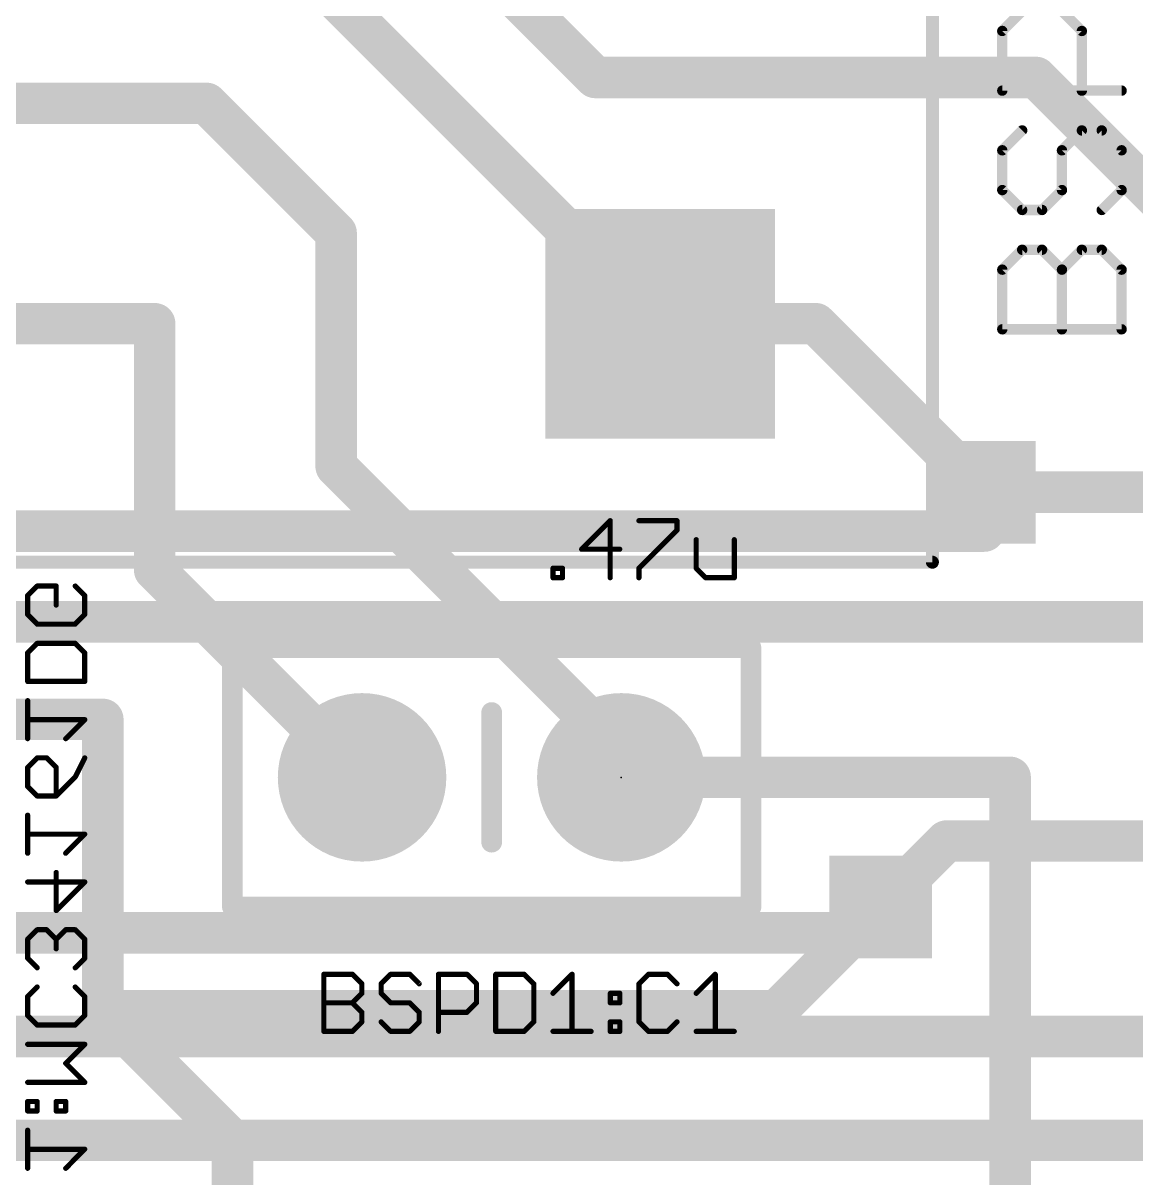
# Model space of a CAD drawing. Extents: x 0 to 107, y 0 to 139.
# Drawn here: x 80.75 to 91.66, y 61.35 to 72.67 of the extents above; entities that cross this region are included whole.
import ezdxf

# ---------------------------------------------------------------- set-up
doc = ezdxf.new("R2010")
doc.units = 0
for name, color, linetype in [('1', 14, 'CONTINUOUS'), ('16', 174, 'CONTINUOUS'), ('17', 94, 'CONTINUOUS'), ('18', 94, 'CONTINUOUS'), ('21', 250, 'CONTINUOUS'), ('23', 178, 'CONTINUOUS'), ('25', 250, 'CONTINUOUS'), ('26', 250, 'CONTINUOUS'), ('27', 250, 'CONTINUOUS')]:
    doc.layers.add(name, color=color, linetype=linetype)

# ---------------------------------------------------------------- blocks, each defined once
blk = doc.blocks.new('ROUNDP')
at = {"const_width": 0.5}
blk.add_lwpolyline([(0, -0.25, 1), (0, 0.25, 1), (0, -0.25)], format="xyb", dxfattribs=at)
blk = doc.blocks.new('SQUAREP')
blk.add_solid([(-0.5, -0.5), (0.5, -0.5), (-0.5, 0.5), (0.5, 0.5)])
blk = doc.blocks.new('SQUAREV')
blk.add_solid([(-0.5, -0.5), (0.5, -0.5), (-0.5, 0.5), (0.5, 0.5)])

msp = doc.modelspace()

# ---------------------------------------------------------------- linework, layer by layer
at = {"layer": '1', "const_width": 0.4064}
for points in [[(90.17, 68.072), (101.346, 68.072)], [(90.17, 67.691), (90.17, 68.072)], [(77.851, 67.691), (90.17, 67.691)], [(96.774, 66.802), (77.343, 66.802)], [(89.154, 64.008), (89.8, 64.654)], [(89.8, 64.654), (93.472, 64.654)], [(88.9, 63.754), (89.154, 64.008)], [(74.422, 63.754), (88.9, 63.754)], [(75.692, 62.738), (92.202, 62.738)], [(91.948, 61.722), (79.502, 61.722)]]:
    msp.add_lwpolyline(points, dxfattribs=at)
at = {"layer": '1', "const_width": 0.2032}
for points in [[(90.17, 68.1736, 1), (90.17, 67.9704)], [(90.2716, 68.072, 1), (90.0684, 68.072)], [(90.0684, 67.691, 1), (90.2716, 67.691)], [(90.17, 67.5894, 1), (90.17, 67.7926)], [(89.8, 64.7556, 1), (89.8, 64.5524)], [(89.8718, 64.5822, 1), (89.7282, 64.7258)], [(89.0822, 64.0798, 1), (89.2258, 63.9362)], [(89.2258, 63.9362, 1), (89.0822, 64.0798)], [(88.9, 63.6524, 1), (88.9, 63.8556)], [(88.8282, 63.8258, 1), (88.9718, 63.6822)]]:
    msp.add_lwpolyline(points, format="xyb", dxfattribs=at)
at = {"layer": '16', "const_width": 0.4064}
for points in [[(83.058, 75.438), (86.36, 72.136)], [(82.55, 74.168), (86.995, 69.723)], [(86.36, 72.136), (90.678, 72.136)], [(90.678, 72.136), (92.202, 70.612)], [(77.216, 71.882), (82.55, 71.882)], [(82.55, 71.882), (83.82, 70.612)], [(83.82, 70.612), (83.82, 68.326)], [(82.042, 69.723), (79.502, 69.723)], [(82.042, 67.31), (82.042, 69.723)], [(86.995, 69.723), (88.519, 69.723)], [(88.519, 69.723), (90.17, 68.072)], [(86.614, 65.532), (83.82, 68.326)], [(84.074, 65.278), (82.042, 67.31)], [(81.534, 65.846), (80.137, 65.846)], [(81.534, 62.992), (81.534, 65.846)], [(86.614, 65.278), (86.614, 65.532)], [(86.614, 65.278), (90.424, 65.278)], [(90.424, 65.278), (90.424, 59.944)], [(88.138, 62.992), (89.154, 64.008)], [(81.534, 62.992), (88.138, 62.992)], [(81.534, 62.992), (82.804, 61.722)], [(82.804, 59.944), (82.804, 61.722)]]:
    msp.add_lwpolyline(points, dxfattribs=at)
at = {"layer": '16', "const_width": 0.2032}
for points in [[(86.36, 72.2376, 1), (86.36, 72.0344)], [(90.7498, 72.2078, 1), (90.6062, 72.0642)], [(90.678, 72.0344, 1), (90.678, 72.2376)], [(86.2882, 72.0642, 1), (86.4318, 72.2078)], [(82.6218, 71.9538, 1), (82.4782, 71.8102)], [(82.55, 71.7804, 1), (82.55, 71.9836)], [(83.9216, 70.612, 1), (83.7184, 70.612)], [(83.7482, 70.5402, 1), (83.8918, 70.6838)], [(82.1436, 69.723, 1), (81.9404, 69.723)], [(82.042, 69.6214, 1), (82.042, 69.8246)], [(86.995, 69.8246, 1), (86.995, 69.6214)], [(86.9232, 69.6512, 1), (87.0668, 69.7948)], [(88.5908, 69.7948, 1), (88.4472, 69.6512)], [(88.519, 69.6214, 1), (88.519, 69.8246)], [(83.8918, 68.3978, 1), (83.7482, 68.2542)], [(83.7184, 68.326, 1), (83.9216, 68.326)], [(90.0982, 68.0002, 1), (90.2418, 68.1438)], [(82.1138, 67.3818, 1), (81.9702, 67.2382)], [(81.9404, 67.31, 1), (82.1436, 67.31)], [(81.6356, 65.846, 1), (81.4324, 65.846)], [(81.534, 65.7444, 1), (81.534, 65.9476)], [(86.7156, 65.532, 1), (86.5124, 65.532)], [(86.5422, 65.4602, 1), (86.6858, 65.6038)], [(84.0022, 65.2062, 1), (84.1458, 65.3498)], [(86.614, 65.3796, 1), (86.614, 65.1764)], [(90.5256, 65.278, 1), (90.3224, 65.278)], [(90.424, 65.1764, 1), (90.424, 65.3796)], [(86.5124, 65.278, 1), (86.7156, 65.278)], [(89.2258, 63.9362, 1), (89.0822, 64.0798)], [(81.534, 63.0936, 1), (81.534, 62.8904)], [(81.6058, 63.0638, 1), (81.4622, 62.9202)], [(88.0662, 63.0638, 1), (88.2098, 62.9202)], [(88.138, 62.8904, 1), (88.138, 63.0936)], [(81.4324, 62.992, 1), (81.6356, 62.992)], [(82.9056, 61.722, 1), (82.7024, 61.722)], [(82.7322, 61.6502, 1), (82.8758, 61.7938)]]:
    msp.add_lwpolyline(points, format="xyb", dxfattribs=at)
at = {"layer": '21'}
for points, const_width in [([(89.662, 67.3862), (89.662, 96.0374)], 0.127), ([(76.8477, 67.3862), (89.662, 67.3862)], 0.127), ([(82.804, 64.008), (82.804, 66.548)], 0.2032), ([(82.804, 66.548), (87.884, 66.548)], 0.2032), ([(87.884, 66.548), (87.884, 64.008)], 0.2032), ([(85.344, 64.643), (85.344, 65.913)], 0.2032), ([(87.884, 64.008), (82.804, 64.008)], 0.2032)]:
    msp.add_lwpolyline(points, dxfattribs=dict(at, const_width=const_width))
for points, const_width in [([(89.662, 67.3544, 1), (89.662, 67.418)], 0.0635), ([(89.6303, 67.3862, 1), (89.6938, 67.3862)], 0.0635), ([(82.8548, 66.548, 1), (82.7532, 66.548)], 0.1016), ([(82.804, 66.5988, 1), (82.804, 66.4972)], 0.1016), ([(87.9348, 66.548, 1), (87.8332, 66.548)], 0.1016), ([(87.884, 66.4972, 1), (87.884, 66.5988)], 0.1016), ([(85.3948, 65.913, 1), (85.2932, 65.913)], 0.1016), ([(85.2932, 64.643, 1), (85.3948, 64.643)], 0.1016), ([(82.804, 64.0588, 1), (82.804, 63.9572)], 0.1016), ([(82.7532, 64.008, 1), (82.8548, 64.008)], 0.1016), ([(87.8332, 64.008, 1), (87.9348, 64.008)], 0.1016), ([(87.884, 63.9572, 1), (87.884, 64.0588)], 0.1016)]:
    msp.add_lwpolyline(points, format="xyb", dxfattribs=dict(at, const_width=const_width))
at = {"layer": '23'}
msp.add_point((86.614, 65.278), dxfattribs=at)
at = {"layer": '25'}
for points, const_width in [([(90.3468, 72.5917), (90.5417, 72.7866)], 0.1016), ([(90.9315, 72.7866), (91.1264, 72.5917)], 0.1016), ([(90.3468, 72.007), (90.3468, 72.5917)], 0.1016), ([(91.1264, 72.5917), (91.1264, 72.007)], 0.1016), ([(91.5162, 72.007), (90.3468, 72.007)], 0.1016), ([(90.5417, 71.6172), (90.3468, 71.4223)], 0.1016), ([(90.9315, 71.4223), (91.1264, 71.6172)], 0.1016), ([(91.1264, 71.6172), (91.3213, 71.6172)], 0.1016), ([(91.3213, 71.6172), (91.5162, 71.4223)], 0.1016), ([(90.3468, 71.4223), (90.3468, 71.0325)], 0.1016), ([(90.9315, 71.0325), (90.9315, 71.4223)], 0.1016), ([(91.5162, 71.4223), (91.5162, 71.0325)], 0.1016), ([(90.3468, 71.0325), (90.5417, 70.8376)], 0.1016), ([(90.7366, 70.8376), (90.9315, 71.0325)], 0.1016), ([(91.5162, 71.0325), (91.3213, 70.8376)], 0.1016), ([(90.5417, 70.8376), (90.7366, 70.8376)], 0.1016), ([(90.3468, 70.2529), (90.5417, 70.4478)], 0.1016), ([(90.5417, 70.4478), (90.7366, 70.4478)], 0.1016), ([(90.7366, 70.4478), (90.9315, 70.2529)], 0.1016), ([(90.9315, 70.2529), (91.1264, 70.4478)], 0.1016), ([(91.1264, 70.4478), (91.3213, 70.4478)], 0.1016), ([(91.3213, 70.4478), (91.5162, 70.2529)], 0.1016), ([(90.3468, 69.6682), (90.3468, 70.2529)], 0.1016), ([(90.9315, 69.6682), (90.9315, 70.2529)], 0.1016), ([(91.5162, 70.2529), (91.5162, 69.6682)], 0.1016), ([(91.5162, 69.6682), (90.3468, 69.6682)], 0.1016), ([(83.6996, 62.7888), (83.6996, 63.3481)], 0.0508), ([(83.6996, 63.3481), (83.9792, 63.3481)], 0.0508), ([(83.9792, 63.3481), (84.0724, 63.2549)], 0.0508), ([(84.3541, 63.3481), (84.2609, 63.2549)], 0.0508), ([(84.5405, 63.3481), (84.3541, 63.3481)], 0.0508), ([(84.6337, 63.2549), (84.5405, 63.3481)], 0.0508), ([(84.8222, 62.7888), (84.8222, 63.3481)], 0.0508), ([(84.8222, 63.3481), (85.1018, 63.3481)], 0.0508), ([(85.1018, 63.3481), (85.195, 63.2549)], 0.0508), ([(85.3835, 63.3481), (85.3835, 62.7888)], 0.0508), ([(85.6631, 63.3481), (85.3835, 63.3481)], 0.0508), ([(85.7563, 63.2549), (85.6631, 63.3481)], 0.0508), ([(85.9448, 63.1617), (86.1312, 63.3481)], 0.0508), ([(86.1312, 63.3481), (86.1312, 62.7888)], 0.0508), ([(86.88, 63.3481), (86.7868, 63.2549)], 0.0508), ([(87.0664, 63.3481), (86.88, 63.3481)], 0.0508), ([(87.1596, 63.2549), (87.0664, 63.3481)], 0.0508), ([(87.3481, 63.1617), (87.5345, 63.3481)], 0.0508), ([(87.5345, 63.3481), (87.5345, 62.7888)], 0.0508), ([(84.0724, 63.2549), (84.0724, 63.1617)], 0.0508), ([(84.2609, 63.2549), (84.2609, 63.1617)], 0.0508), ([(85.195, 63.2549), (85.195, 63.0684)], 0.0508), ([(85.7563, 62.882), (85.7563, 63.2549)], 0.0508), ([(86.7868, 63.2549), (86.7868, 62.882)], 0.0508), ([(84.0724, 63.1617), (83.9792, 63.0684)], 0.0508), ([(84.2609, 63.1617), (84.3541, 63.0684)], 0.0508), ([(86.5061, 63.1617), (86.5993, 63.1617)], 0.0508), ([(86.5061, 63.0684), (86.5061, 63.1617)], 0.0508), ([(86.5993, 63.1617), (86.5993, 63.0684)], 0.0508), ([(83.6996, 63.0684), (83.9792, 63.0684)], 0.0508), ([(83.9792, 63.0684), (84.0724, 62.9752)], 0.0508), ([(84.3541, 63.0684), (84.5405, 63.0684)], 0.0508), ([(84.5405, 63.0684), (84.6337, 62.9752)], 0.0508), ([(85.195, 63.0684), (85.1018, 62.9752)], 0.0508), ([(86.5993, 63.0684), (86.5061, 63.0684)], 0.0508), ([(84.0724, 62.9752), (84.0724, 62.882)], 0.0508), ([(84.6337, 62.9752), (84.6337, 62.882)], 0.0508), ([(85.1018, 62.9752), (84.8222, 62.9752)], 0.0508), ([(83.9792, 62.7888), (83.6996, 62.7888)], 0.0508), ([(84.0724, 62.882), (83.9792, 62.7888)], 0.0508), ([(84.3541, 62.7888), (84.2609, 62.882)], 0.0508), ([(84.5405, 62.7888), (84.3541, 62.7888)], 0.0508), ([(84.6337, 62.882), (84.5405, 62.7888)], 0.0508), ([(85.3835, 62.7888), (85.6631, 62.7888)], 0.0508), ([(85.6631, 62.7888), (85.7563, 62.882)], 0.0508), ([(85.9448, 62.7888), (86.3177, 62.7888)], 0.0508), ([(86.5061, 62.882), (86.5993, 62.882)], 0.0508), ([(86.5061, 62.7888), (86.5061, 62.882)], 0.0508), ([(86.5993, 62.7888), (86.5061, 62.7888)], 0.0508), ([(86.5993, 62.882), (86.5993, 62.7888)], 0.0508), ([(86.7868, 62.882), (86.88, 62.7888)], 0.0508), ([(86.88, 62.7888), (87.0664, 62.7888)], 0.0508), ([(87.0664, 62.7888), (87.1596, 62.882)], 0.0508), ([(87.3481, 62.7888), (87.7209, 62.7888)], 0.0508)]:
    msp.add_lwpolyline(points, dxfattribs=dict(at, const_width=const_width))
for points, const_width in [([(90.3288, 72.6097, 1), (90.3648, 72.5737)], 0.0508), ([(90.3722, 72.5917, 1), (90.3214, 72.5917)], 0.0508), ([(91.1518, 72.5917, 1), (91.101, 72.5917)], 0.0508), ([(91.1084, 72.5737, 1), (91.1444, 72.6097)], 0.0508), ([(90.3468, 72.0324, 1), (90.3468, 71.9816)], 0.0508), ([(90.3214, 72.007, 1), (90.3722, 72.007)], 0.0508), ([(91.101, 72.007, 1), (91.1518, 72.007)], 0.0508), ([(91.5162, 71.9816, 1), (91.5162, 72.0324)], 0.0508), ([(90.5597, 71.5992, 1), (90.5237, 71.6352)], 0.0508), ([(91.1264, 71.6426, 1), (91.1264, 71.5918)], 0.0508), ([(91.1444, 71.5992, 1), (91.1084, 71.6352)], 0.0508), ([(91.3393, 71.6352, 1), (91.3033, 71.5992)], 0.0508), ([(91.3213, 71.5918, 1), (91.3213, 71.6426)], 0.0508), ([(90.3288, 71.4403, 1), (90.3648, 71.4043)], 0.0508), ([(90.3722, 71.4223, 1), (90.3214, 71.4223)], 0.0508), ([(90.9135, 71.4403, 1), (90.9495, 71.4043)], 0.0508), ([(90.9569, 71.4223, 1), (90.9061, 71.4223)], 0.0508), ([(91.5416, 71.4223, 1), (91.4908, 71.4223)], 0.0508), ([(91.4982, 71.4043, 1), (91.5342, 71.4403)], 0.0508), ([(90.3648, 71.0505, 1), (90.3288, 71.0145)], 0.0508), ([(90.9495, 71.0145, 1), (90.9135, 71.0505)], 0.0508), ([(91.5342, 71.0145, 1), (91.4982, 71.0505)], 0.0508), ([(90.3214, 71.0325, 1), (90.3722, 71.0325)], 0.0508), ([(90.9061, 71.0325, 1), (90.9569, 71.0325)], 0.0508), ([(91.4908, 71.0325, 1), (91.5416, 71.0325)], 0.0508), ([(90.5417, 70.863, 1), (90.5417, 70.8122)], 0.0508), ([(90.5237, 70.8196, 1), (90.5597, 70.8556)], 0.0508), ([(90.7186, 70.8556, 1), (90.7546, 70.8196)], 0.0508), ([(90.7366, 70.8122, 1), (90.7366, 70.863)], 0.0508), ([(91.3033, 70.8556, 1), (91.3393, 70.8196)], 0.0508), ([(90.5417, 70.4732, 1), (90.5417, 70.4224)], 0.0508), ([(90.5597, 70.4298, 1), (90.5237, 70.4658)], 0.0508), ([(90.7546, 70.4658, 1), (90.7186, 70.4298)], 0.0508), ([(90.7366, 70.4224, 1), (90.7366, 70.4732)], 0.0508), ([(91.1264, 70.4732, 1), (91.1264, 70.4224)], 0.0508), ([(91.1444, 70.4298, 1), (91.1084, 70.4658)], 0.0508), ([(91.3393, 70.4658, 1), (91.3033, 70.4298)], 0.0508), ([(91.3213, 70.4224, 1), (91.3213, 70.4732)], 0.0508), ([(90.3288, 70.2709, 1), (90.3648, 70.2349)], 0.0508), ([(90.3722, 70.2529, 1), (90.3214, 70.2529)], 0.0508), ([(90.9135, 70.2709, 1), (90.9495, 70.2349)], 0.0508), ([(90.9569, 70.2529, 1), (90.9061, 70.2529)], 0.0508), ([(90.9135, 70.2349, 1), (90.9495, 70.2709)], 0.0508), ([(91.5416, 70.2529, 1), (91.4908, 70.2529)], 0.0508), ([(91.4982, 70.2349, 1), (91.5342, 70.2709)], 0.0508), ([(90.3468, 69.6936, 1), (90.3468, 69.6428)], 0.0508), ([(91.5162, 69.6428, 1), (91.5162, 69.6936)], 0.0508), ([(90.3214, 69.6682, 1), (90.3722, 69.6682)], 0.0508), ([(90.9061, 69.6682, 1), (90.9569, 69.6682)], 0.0508), ([(91.4908, 69.6682, 1), (91.5416, 69.6682)], 0.0508), ([(83.7123, 63.3481, 1), (83.6869, 63.3481)], 0.0254), ([(83.6996, 63.3608, 1), (83.6996, 63.3354)], 0.0254), ([(83.9882, 63.3571, 1), (83.9702, 63.3391)], 0.0254), ([(83.9792, 63.3354, 1), (83.9792, 63.3608)], 0.0254), ([(84.3541, 63.3608, 1), (84.3541, 63.3354)], 0.0254), ([(84.3631, 63.3391, 1), (84.3451, 63.3571)], 0.0254), ([(84.5495, 63.3571, 1), (84.5315, 63.3391)], 0.0254), ([(84.5405, 63.3354, 1), (84.5405, 63.3608)], 0.0254), ([(84.8349, 63.3481, 1), (84.8095, 63.3481)], 0.0254), ([(84.8222, 63.3608, 1), (84.8222, 63.3354)], 0.0254), ([(85.1108, 63.3571, 1), (85.0928, 63.3391)], 0.0254), ([(85.1018, 63.3354, 1), (85.1018, 63.3608)], 0.0254), ([(85.3962, 63.3481, 1), (85.3708, 63.3481)], 0.0254), ([(85.3835, 63.3608, 1), (85.3835, 63.3354)], 0.0254), ([(85.6721, 63.3571, 1), (85.6541, 63.3391)], 0.0254), ([(85.6631, 63.3354, 1), (85.6631, 63.3608)], 0.0254), ([(86.1439, 63.3481, 1), (86.1185, 63.3481)], 0.0254), ([(86.1402, 63.3391, 1), (86.1222, 63.3571)], 0.0254), ([(86.88, 63.3608, 1), (86.88, 63.3354)], 0.0254), ([(86.889, 63.3391, 1), (86.871, 63.3571)], 0.0254), ([(87.0754, 63.3571, 1), (87.0574, 63.3391)], 0.0254), ([(87.0664, 63.3354, 1), (87.0664, 63.3608)], 0.0254), ([(87.5472, 63.3481, 1), (87.5218, 63.3481)], 0.0254), ([(87.5435, 63.3391, 1), (87.5255, 63.3571)], 0.0254), ([(84.0851, 63.2549, 1), (84.0597, 63.2549)], 0.0254), ([(84.0634, 63.2459, 1), (84.0814, 63.2638)], 0.0254), ([(84.2736, 63.2549, 1), (84.2482, 63.2549)], 0.0254), ([(84.2519, 63.2638, 1), (84.2699, 63.2459)], 0.0254), ([(84.6247, 63.2459, 1), (84.6427, 63.2638)], 0.0254), ([(85.2077, 63.2549, 1), (85.1823, 63.2549)], 0.0254), ([(85.1861, 63.2459, 1), (85.204, 63.2638)], 0.0254), ([(85.769, 63.2549, 1), (85.7436, 63.2549)], 0.0254), ([(85.7474, 63.2459, 1), (85.7653, 63.2638)], 0.0254), ([(86.7995, 63.2549, 1), (86.7741, 63.2549)], 0.0254), ([(86.7778, 63.2638, 1), (86.7957, 63.2459)], 0.0254), ([(87.1506, 63.2459, 1), (87.1686, 63.2638)], 0.0254), ([(84.0597, 63.1617, 1), (84.0851, 63.1617)], 0.0254), ([(84.0814, 63.1527, 1), (84.0634, 63.1706)], 0.0254), ([(84.2699, 63.1706, 1), (84.2519, 63.1527)], 0.0254), ([(84.2482, 63.1617, 1), (84.2736, 63.1617)], 0.0254), ([(85.9358, 63.1706, 1), (85.9538, 63.1527)], 0.0254), ([(86.5061, 63.1744, 1), (86.5061, 63.1489)], 0.0254), ([(86.5188, 63.1617, 1), (86.4934, 63.1617)], 0.0254), ([(86.612, 63.1617, 1), (86.5866, 63.1617)], 0.0254), ([(86.5993, 63.1489, 1), (86.5993, 63.1744)], 0.0254), ([(87.3391, 63.1706, 1), (87.3571, 63.1527)], 0.0254), ([(83.6996, 63.0811, 1), (83.6996, 63.0557)], 0.0254), ([(83.9882, 63.0774, 1), (83.9702, 63.0595)], 0.0254), ([(83.9702, 63.0774, 1), (83.9882, 63.0595)], 0.0254), ([(83.9792, 63.0557, 1), (83.9792, 63.0811)], 0.0254), ([(84.3541, 63.0811, 1), (84.3541, 63.0557)], 0.0254), ([(84.3451, 63.0595, 1), (84.3631, 63.0774)], 0.0254), ([(84.5495, 63.0774, 1), (84.5315, 63.0595)], 0.0254), ([(84.5405, 63.0557, 1), (84.5405, 63.0811)], 0.0254), ([(85.1823, 63.0684, 1), (85.2077, 63.0684)], 0.0254), ([(85.204, 63.0595, 1), (85.1861, 63.0774)], 0.0254), ([(86.5061, 63.0811, 1), (86.5061, 63.0557)], 0.0254), ([(86.4934, 63.0684, 1), (86.5188, 63.0684)], 0.0254), ([(86.5866, 63.0684, 1), (86.612, 63.0684)], 0.0254), ([(86.5993, 63.0557, 1), (86.5993, 63.0811)], 0.0254), ([(84.0851, 62.9752, 1), (84.0597, 62.9752)], 0.0254), ([(84.0634, 62.9662, 1), (84.0814, 62.9842)], 0.0254), ([(84.6464, 62.9752, 1), (84.621, 62.9752)], 0.0254), ([(84.6247, 62.9662, 1), (84.6427, 62.9842)], 0.0254), ([(84.8222, 62.9879, 1), (84.8222, 62.9625)], 0.0254), ([(85.0928, 62.9842, 1), (85.1108, 62.9662)], 0.0254), ([(85.1018, 62.9625, 1), (85.1018, 62.9879)], 0.0254), ([(83.6996, 62.8015, 1), (83.6996, 62.7761)], 0.0254), ([(83.9702, 62.7978, 1), (83.9882, 62.7798)], 0.0254), ([(83.9792, 62.7761, 1), (83.9792, 62.8015)], 0.0254), ([(84.0597, 62.882, 1), (84.0851, 62.882)], 0.0254), ([(84.0814, 62.873, 1), (84.0634, 62.891)], 0.0254), ([(84.2699, 62.891, 1), (84.2519, 62.873)], 0.0254), ([(84.3541, 62.8015, 1), (84.3541, 62.7761)], 0.0254), ([(84.3451, 62.7798, 1), (84.3631, 62.7978)], 0.0254), ([(84.5315, 62.7978, 1), (84.5495, 62.7798)], 0.0254), ([(84.5405, 62.7761, 1), (84.5405, 62.8015)], 0.0254), ([(84.621, 62.882, 1), (84.6464, 62.882)], 0.0254), ([(84.6427, 62.873, 1), (84.6247, 62.891)], 0.0254), ([(85.3835, 62.8015, 1), (85.3835, 62.7761)], 0.0254), ([(85.6541, 62.7978, 1), (85.6721, 62.7798)], 0.0254), ([(85.6631, 62.7761, 1), (85.6631, 62.8015)], 0.0254), ([(85.7436, 62.882, 1), (85.769, 62.882)], 0.0254), ([(85.7653, 62.873, 1), (85.7474, 62.891)], 0.0254), ([(85.9448, 62.8015, 1), (85.9448, 62.7761)], 0.0254), ([(86.3177, 62.7761, 1), (86.3177, 62.8015)], 0.0254), ([(86.5061, 62.8947, 1), (86.5061, 62.8693)], 0.0254), ([(86.5188, 62.882, 1), (86.4934, 62.882)], 0.0254), ([(86.5061, 62.8015, 1), (86.5061, 62.7761)], 0.0254), ([(86.612, 62.882, 1), (86.5866, 62.882)], 0.0254), ([(86.5993, 62.8693, 1), (86.5993, 62.8947)], 0.0254), ([(86.5993, 62.7761, 1), (86.5993, 62.8015)], 0.0254), ([(86.7957, 62.891, 1), (86.7778, 62.873)], 0.0254), ([(86.7741, 62.882, 1), (86.7995, 62.882)], 0.0254), ([(86.88, 62.8015, 1), (86.88, 62.7761)], 0.0254), ([(86.871, 62.7798, 1), (86.889, 62.7978)], 0.0254), ([(87.0574, 62.7978, 1), (87.0754, 62.7798)], 0.0254), ([(87.0664, 62.7761, 1), (87.0664, 62.8015)], 0.0254), ([(87.1686, 62.873, 1), (87.1506, 62.891)], 0.0254), ([(87.3481, 62.8015, 1), (87.3481, 62.7761)], 0.0254), ([(87.7209, 62.7761, 1), (87.7209, 62.8015)], 0.0254), ([(83.6869, 62.7888, 1), (83.7123, 62.7888)], 0.0254), ([(84.8095, 62.7888, 1), (84.8349, 62.7888)], 0.0254), ([(85.3708, 62.7888, 1), (85.3962, 62.7888)], 0.0254), ([(86.1185, 62.7888, 1), (86.1439, 62.7888)], 0.0254), ([(86.4934, 62.7888, 1), (86.5188, 62.7888)], 0.0254), ([(86.5866, 62.7888, 1), (86.612, 62.7888)], 0.0254), ([(87.5218, 62.7888, 1), (87.5472, 62.7888)], 0.0254)]:
    msp.add_lwpolyline(points, format="xyb", dxfattribs=dict(at, const_width=const_width))
at = {"layer": '26', "const_width": 0.0508}
for points in [[(80.7974, 67.0592), (80.8906, 67.1524)], [(80.8906, 67.1524), (81.077, 67.1524)], [(81.077, 67.1524), (81.077, 66.966)], [(81.2635, 67.1524), (81.3567, 67.0592)], [(80.7974, 66.8728), (80.7974, 67.0592)], [(81.3567, 67.0592), (81.3567, 66.8728)], [(80.8906, 66.7796), (80.7974, 66.8728)], [(81.3567, 66.8728), (81.2635, 66.7796)], [(81.2635, 66.7796), (80.8906, 66.7796)], [(80.7974, 66.4979), (80.8906, 66.5911)], [(80.8906, 66.5911), (81.2635, 66.5911)], [(81.2635, 66.5911), (81.3567, 66.4979)], [(80.7974, 66.2183), (80.7974, 66.4979)], [(81.3567, 66.4979), (81.3567, 66.2183)], [(81.3567, 66.2183), (80.7974, 66.2183)], [(80.7974, 65.6569), (80.7974, 66.0298)], [(81.3567, 65.8434), (80.7974, 65.8434)], [(81.1703, 65.6569), (81.3567, 65.8434)], [(80.7974, 65.3753), (80.8906, 65.4685)], [(80.8906, 65.4685), (80.9838, 65.4685)], [(80.9838, 65.4685), (81.077, 65.3753)], [(81.3567, 65.4685), (81.2635, 65.2821)], [(80.7974, 65.1889), (80.7974, 65.3753)], [(81.077, 65.3753), (81.077, 65.0956)], [(81.2635, 65.2821), (81.077, 65.0956)], [(80.8906, 65.0956), (80.7974, 65.1889)], [(81.077, 65.0956), (80.8906, 65.0956)], [(80.7974, 64.5343), (80.7974, 64.9072)], [(81.3567, 64.7208), (80.7974, 64.7208)], [(81.1703, 64.5343), (81.3567, 64.7208)], [(80.7974, 64.2527), (81.3567, 64.2527)], [(81.077, 63.973), (81.077, 64.3459)], [(81.3567, 64.2527), (81.077, 63.973)], [(80.8906, 63.7846), (80.7974, 63.6913)], [(80.7974, 63.6913), (80.7974, 63.5049)], [(80.9838, 63.7846), (80.8906, 63.7846)], [(81.077, 63.6913), (80.9838, 63.7846)], [(81.1703, 63.7846), (81.077, 63.6913)], [(81.077, 63.6913), (81.077, 63.5981)], [(81.2635, 63.7846), (81.1703, 63.7846)], [(81.3567, 63.6913), (81.2635, 63.7846)], [(81.3567, 63.5049), (81.3567, 63.6913)], [(80.7974, 63.5049), (80.8906, 63.4117)], [(81.2635, 63.4117), (81.3567, 63.5049)], [(80.7974, 63.13), (80.8906, 63.2233)], [(80.7974, 62.9436), (80.7974, 63.13)], [(81.2635, 63.2233), (81.3567, 63.13)], [(81.3567, 63.13), (81.3567, 62.9436)], [(80.8906, 62.8504), (80.7974, 62.9436)], [(81.3567, 62.9436), (81.2635, 62.8504)], [(81.2635, 62.8504), (80.8906, 62.8504)], [(81.3567, 62.6619), (80.7974, 62.6619)], [(81.1703, 62.4755), (81.3567, 62.6619)], [(81.3567, 62.2891), (81.1703, 62.4755)], [(80.7974, 62.2891), (81.3567, 62.2891)], [(80.8906, 62.1017), (80.7974, 62.1017)], [(80.7974, 62.1017), (80.7974, 62.0084)], [(80.8906, 62.0084), (80.8906, 62.1017)], [(81.1703, 62.1017), (81.077, 62.1017)], [(81.077, 62.1017), (81.077, 62.0084)], [(81.1703, 62.0084), (81.1703, 62.1017)], [(80.7974, 62.0084), (80.8906, 62.0084)], [(81.077, 62.0084), (81.1703, 62.0084)], [(80.7974, 61.4471), (80.7974, 61.82)], [(81.3567, 61.6336), (80.7974, 61.6336)], [(81.1703, 61.4471), (81.3567, 61.6336)]]:
    msp.add_lwpolyline(points, dxfattribs=at)
at = {"layer": '26', "const_width": 0.0254}
for points in [[(80.8906, 67.1651, 1), (80.8906, 67.1397)], [(80.8996, 67.1434, 1), (80.8816, 67.1614)], [(81.0897, 67.1524, 1), (81.0643, 67.1524)], [(81.077, 67.1397, 1), (81.077, 67.1651)], [(81.2724, 67.1614, 1), (81.2545, 67.1434)], [(80.8101, 67.0592, 1), (80.7847, 67.0592)], [(80.7884, 67.0682, 1), (80.8064, 67.0502)], [(81.3694, 67.0592, 1), (81.344, 67.0592)], [(81.3477, 67.0502, 1), (81.3657, 67.0682)], [(80.8064, 66.8818, 1), (80.7884, 66.8638)], [(80.7847, 66.8728, 1), (80.8101, 66.8728)], [(81.0643, 66.966, 1), (81.0897, 66.966)], [(81.344, 66.8728, 1), (81.3694, 66.8728)], [(81.3657, 66.8638, 1), (81.3477, 66.8818)], [(80.8906, 66.7923, 1), (80.8906, 66.7669)], [(80.8816, 66.7706, 1), (80.8996, 66.7885)], [(81.2545, 66.7885, 1), (81.2724, 66.7706)], [(81.2635, 66.7669, 1), (81.2635, 66.7923)], [(80.8906, 66.6038, 1), (80.8906, 66.5784)], [(80.8996, 66.5821, 1), (80.8816, 66.6001)], [(81.2724, 66.6001, 1), (81.2545, 66.5821)], [(81.2635, 66.5784, 1), (81.2635, 66.6038)], [(80.8101, 66.4979, 1), (80.7847, 66.4979)], [(80.7884, 66.5069, 1), (80.8064, 66.4889)], [(81.3694, 66.4979, 1), (81.344, 66.4979)], [(81.3477, 66.4889, 1), (81.3657, 66.5069)], [(80.7974, 66.231, 1), (80.7974, 66.2056)], [(80.7847, 66.2183, 1), (80.8101, 66.2183)], [(81.344, 66.2183, 1), (81.3694, 66.2183)], [(81.3567, 66.2056, 1), (81.3567, 66.231)], [(80.8101, 66.0298, 1), (80.7847, 66.0298)], [(80.7974, 65.8561, 1), (80.7974, 65.8307)], [(81.3657, 65.8344, 1), (81.3477, 65.8524)], [(81.3567, 65.8307, 1), (81.3567, 65.8561)], [(80.7847, 65.6569, 1), (80.8101, 65.6569)], [(81.1613, 65.6659, 1), (81.1792, 65.648)], [(80.8906, 65.4812, 1), (80.8906, 65.4558)], [(80.8996, 65.4595, 1), (80.8816, 65.4775)], [(80.9928, 65.4775, 1), (80.9748, 65.4595)], [(80.9838, 65.4558, 1), (80.9838, 65.4812)], [(81.368, 65.4628, 1), (81.3453, 65.4742)], [(80.8101, 65.3753, 1), (80.7847, 65.3753)], [(80.7884, 65.3843, 1), (80.8064, 65.3663)], [(81.0897, 65.3753, 1), (81.0643, 65.3753)], [(81.0681, 65.3663, 1), (81.086, 65.3843)], [(81.2521, 65.2877, 1), (81.2748, 65.2764)], [(81.2724, 65.2731, 1), (81.2545, 65.291)], [(80.8064, 65.1978, 1), (80.7884, 65.1799)], [(80.7847, 65.1889, 1), (80.8101, 65.1889)], [(80.8906, 65.1083, 1), (80.8906, 65.0829)], [(80.8816, 65.0867, 1), (80.8996, 65.1046)], [(81.0643, 65.0956, 1), (81.0897, 65.0956)], [(81.0681, 65.1046, 1), (81.086, 65.0867)], [(81.077, 65.0829, 1), (81.077, 65.1083)], [(80.8101, 64.9072, 1), (80.7847, 64.9072)], [(80.7974, 64.7335, 1), (80.7974, 64.7081)], [(81.3657, 64.7118, 1), (81.3477, 64.7297)], [(81.3567, 64.7081, 1), (81.3567, 64.7335)], [(80.7847, 64.5343, 1), (80.8101, 64.5343)], [(81.1613, 64.5433, 1), (81.1792, 64.5253)], [(80.7974, 64.2654, 1), (80.7974, 64.24)], [(81.0897, 64.3459, 1), (81.0643, 64.3459)], [(81.3657, 64.2437, 1), (81.3477, 64.2616)], [(81.3567, 64.24, 1), (81.3567, 64.2654)], [(81.0643, 63.973, 1), (81.0897, 63.973)], [(81.0681, 63.982, 1), (81.086, 63.964)], [(80.8101, 63.6913, 1), (80.7847, 63.6913)], [(80.7884, 63.7003, 1), (80.8064, 63.6824)], [(80.8906, 63.7973, 1), (80.8906, 63.7719)], [(80.8996, 63.7756, 1), (80.8816, 63.7935)], [(80.9928, 63.7935, 1), (80.9748, 63.7756)], [(80.9838, 63.7719, 1), (80.9838, 63.7973)], [(81.0897, 63.6913, 1), (81.0643, 63.6913)], [(81.0681, 63.7003, 1), (81.086, 63.6824)], [(81.0681, 63.6824, 1), (81.086, 63.7003)], [(81.1703, 63.7973, 1), (81.1703, 63.7719)], [(81.1792, 63.7756, 1), (81.1613, 63.7935)], [(81.2724, 63.7935, 1), (81.2545, 63.7756)], [(81.2635, 63.7719, 1), (81.2635, 63.7973)], [(81.3694, 63.6913, 1), (81.344, 63.6913)], [(81.3477, 63.6824, 1), (81.3657, 63.7003)], [(81.0643, 63.5981, 1), (81.0897, 63.5981)], [(80.8064, 63.5139, 1), (80.7884, 63.4959)], [(80.7847, 63.5049, 1), (80.8101, 63.5049)], [(81.344, 63.5049, 1), (81.3694, 63.5049)], [(81.3657, 63.4959, 1), (81.3477, 63.5139)], [(80.8816, 63.4027, 1), (80.8996, 63.4207)], [(81.2545, 63.4207, 1), (81.2724, 63.4027)], [(80.8101, 63.13, 1), (80.7847, 63.13)], [(80.7884, 63.139, 1), (80.8064, 63.1211)], [(80.8996, 63.2143, 1), (80.8816, 63.2322)], [(81.2724, 63.2322, 1), (81.2545, 63.2143)], [(81.3694, 63.13, 1), (81.344, 63.13)], [(81.3477, 63.1211, 1), (81.3657, 63.139)], [(80.8064, 62.9526, 1), (80.7884, 62.9346)], [(80.7847, 62.9436, 1), (80.8101, 62.9436)], [(81.344, 62.9436, 1), (81.3694, 62.9436)], [(81.3657, 62.9346, 1), (81.3477, 62.9526)], [(80.8906, 62.8631, 1), (80.8906, 62.8377)], [(80.8816, 62.8414, 1), (80.8996, 62.8594)], [(81.2545, 62.8594, 1), (81.2724, 62.8414)], [(81.2635, 62.8377, 1), (81.2635, 62.8631)], [(80.7974, 62.6746, 1), (80.7974, 62.6492)], [(81.3657, 62.653, 1), (81.3477, 62.6709)], [(81.3567, 62.6492, 1), (81.3567, 62.6746)], [(81.1792, 62.4845, 1), (81.1613, 62.4665)], [(81.1613, 62.4845, 1), (81.1792, 62.4665)], [(80.7974, 62.3018, 1), (80.7974, 62.2764)], [(81.3477, 62.2801, 1), (81.3657, 62.2981)], [(81.3567, 62.2764, 1), (81.3567, 62.3018)], [(80.7974, 62.1144, 1), (80.7974, 62.089)], [(80.8101, 62.1017, 1), (80.7847, 62.1017)], [(80.9033, 62.1017, 1), (80.8779, 62.1017)], [(80.8906, 62.089, 1), (80.8906, 62.1144)], [(81.077, 62.1144, 1), (81.077, 62.089)], [(81.0897, 62.1017, 1), (81.0643, 62.1017)], [(81.183, 62.1017, 1), (81.1576, 62.1017)], [(81.1703, 62.089, 1), (81.1703, 62.1144)], [(80.7974, 62.0211, 1), (80.7974, 61.9957)], [(80.7847, 62.0084, 1), (80.8101, 62.0084)], [(80.8779, 62.0084, 1), (80.9033, 62.0084)], [(80.8906, 61.9957, 1), (80.8906, 62.0211)], [(81.077, 62.0211, 1), (81.077, 61.9957)], [(81.0643, 62.0084, 1), (81.0897, 62.0084)], [(81.1576, 62.0084, 1), (81.183, 62.0084)], [(81.1703, 61.9957, 1), (81.1703, 62.0211)], [(80.8101, 61.82, 1), (80.7847, 61.82)], [(80.7974, 61.6463, 1), (80.7974, 61.6209)], [(81.3657, 61.6246, 1), (81.3477, 61.6425)], [(81.3567, 61.6209, 1), (81.3567, 61.6463)], [(80.7847, 61.4471, 1), (80.8101, 61.4471)], [(81.1613, 61.4561, 1), (81.1792, 61.4381)]]:
    msp.add_lwpolyline(points, format="xyb", dxfattribs=at)
at = {"layer": '27', "const_width": 0.0508}
for points in [[(86.5051, 67.7931), (86.2255, 67.5134)], [(86.5051, 67.2338), (86.5051, 67.7931)], [(86.7868, 67.7931), (87.1596, 67.7931)], [(87.1596, 67.7931), (87.1596, 67.6999)], [(87.1596, 67.6999), (86.7868, 67.327)], [(87.3481, 67.6067), (87.3481, 67.327)], [(87.7209, 67.2338), (87.7209, 67.6067)], [(86.2255, 67.5134), (86.5983, 67.5134)], [(85.9448, 67.2338), (85.9448, 67.327)], [(85.9448, 67.327), (86.038, 67.327)], [(86.038, 67.327), (86.038, 67.2338)], [(86.7868, 67.327), (86.7868, 67.2338)], [(87.3481, 67.327), (87.4413, 67.2338)], [(86.038, 67.2338), (85.9448, 67.2338)], [(87.4413, 67.2338), (87.7209, 67.2338)]]:
    msp.add_lwpolyline(points, dxfattribs=at)
at = {"layer": '27', "const_width": 0.0254}
for points in [[(86.5178, 67.7931, 1), (86.4924, 67.7931)], [(86.5141, 67.7841, 1), (86.4961, 67.8021)], [(86.7868, 67.8058, 1), (86.7868, 67.7804)], [(87.1723, 67.7931, 1), (87.1469, 67.7931)], [(87.1596, 67.7804, 1), (87.1596, 67.8058)], [(87.1469, 67.6999, 1), (87.1723, 67.6999)], [(87.1686, 67.6909, 1), (87.1506, 67.7088)], [(87.3608, 67.6067, 1), (87.3354, 67.6067)], [(87.7336, 67.6067, 1), (87.7082, 67.6067)], [(86.2255, 67.5261, 1), (86.2255, 67.5007)], [(86.2165, 67.5224, 1), (86.2344, 67.5045)], [(86.5983, 67.5007, 1), (86.5983, 67.5261)], [(85.9575, 67.327, 1), (85.9321, 67.327)], [(85.9448, 67.3397, 1), (85.9448, 67.3143)], [(86.0507, 67.327, 1), (86.0253, 67.327)], [(86.038, 67.3143, 1), (86.038, 67.3397)], [(86.7995, 67.327, 1), (86.7741, 67.327)], [(86.7778, 67.336, 1), (86.7958, 67.318)], [(87.3571, 67.336, 1), (87.3391, 67.318)], [(87.3354, 67.327, 1), (87.3608, 67.327)], [(85.9448, 67.2465, 1), (85.9448, 67.2211)], [(85.9321, 67.2338, 1), (85.9575, 67.2338)], [(86.0253, 67.2338, 1), (86.0507, 67.2338)], [(86.038, 67.2211, 1), (86.038, 67.2465)], [(86.4924, 67.2338, 1), (86.5178, 67.2338)], [(86.7741, 67.2338, 1), (86.7995, 67.2338)], [(87.4413, 67.2465, 1), (87.4413, 67.2211)], [(87.4323, 67.2248, 1), (87.4503, 67.2428)], [(87.7082, 67.2338, 1), (87.7336, 67.2338)], [(87.7209, 67.2211, 1), (87.7209, 67.2465)]]:
    msp.add_lwpolyline(points, format="xyb", dxfattribs=at)

# ---------------------------------------------------------------- block references
at = {"layer": '17'}
for name, p, xscale, yscale, rotation in [('SQUAREP', (86.995, 69.723), 2.25, 2.25, 270), ('SQUAREP', (86.995, 69.723), 2.25, 2.25, 270), ('ROUNDP', (84.074, 65.278), 1.651, 1.651, 180), ('ROUNDP', (84.074, 65.278), 1.651, 1.651, 180), ('ROUNDP', (86.614, 65.278), 1.651, 1.651, 180), ('ROUNDP', (86.614, 65.278), 1.651, 1.651, 180)]:
    msp.add_blockref(name, p, dxfattribs=dict(at, xscale=xscale, yscale=yscale, rotation=rotation))
at = {"layer": '18', "xscale": 1.0064, "yscale": 1.0064}
for p in [(90.17, 68.072), (90.17, 68.072), (89.154, 64.008), (89.154, 64.008)]:
    msp.add_blockref('SQUAREV', p, dxfattribs=at)

doc.saveas('drawing.dxf')
